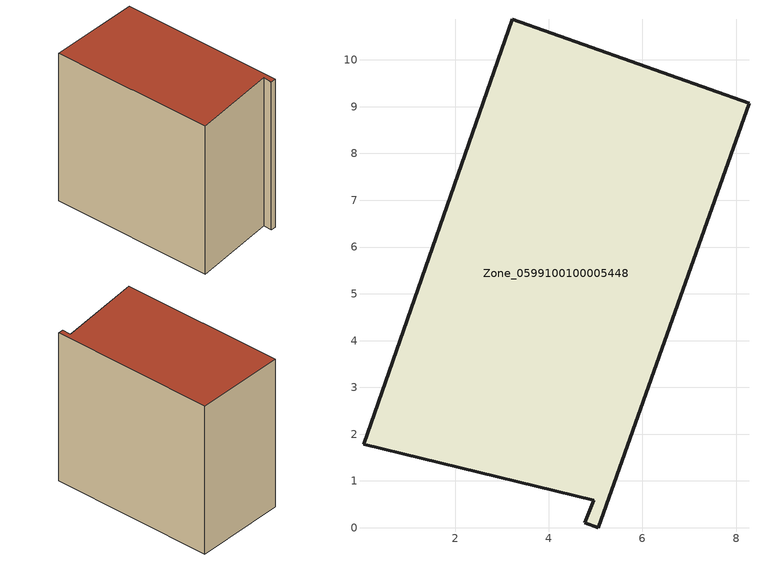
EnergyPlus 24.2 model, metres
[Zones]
Zone_0599100100005448
 floor ground (C_G): 5.06,0 4.77,0.1 4.96,0.59 0.04,1.78 3.22,10.87 8.28,9.07 z0.58
 wall outside (C_F): 5.06,0 8.28,9.07 3.22,10.87 0.04,1.78 4.96,0.59 4.77,0.1 5.06,0 z0.58:9.6
 roof outside (C_R): 4.77,0.1 5.06,0 8.28,9.07 3.22,10.87 0.04,1.78 4.96,0.59 z9.6
[BUILDING]
Pand.0599100100005448: North Axis=0; Terrain=City; Loads Convergence Tolerance Value=0.04; Temperature Convergence Tolerance Value=0.4; Solar Distribution=FullExterior; Maximum Number of Warmup Days=25; Minimum Number of Warmup Days=1
[Site:Location]
Rotterdam.The.Hague.AP_ZH_NLD Design_Conditions: Latitude=51.96; Longitude=4.45; Time Zone=1; Elevation=-4.5
[SITE:GROUNDTEMPERATURE:BUILDINGSURFACE]
18, 18, 18, 18, 18, 18, 18, 18, 18, 18, 18, 18
[MATERIAL] Thermal Absorptance=0.9; Solar Absorptance=0.7; Visible Absorptance=0.7
Name | Roughness | Thickness | Conductivity | Density | Specific Heat
G.TI.2006-2014 | MediumSmooth | 0.15 | 0.06 | 540 | 1210
F.TI.2006-2014 | Rough | 0.3 | 0.12 | 1920 | 840
R.TI.2006-2014 | MediumRough | 0.2 | 0.08 | 1500 | 1000
[CONSTRUCTION]
C_G: G.TI.2006-2014
C_F: F.TI.2006-2014
C_R: R.TI.2006-2014
[ZONE]
Zone_0599100100005448: Type=1; Multiplier=1; Ceiling Height=Autocalculate; Volume=Autocalculate; Floor Area=autocalculate; Part of Total Floor Area=Yes
[ZONEINFILTRATION:DESIGNFLOWRATE]
Infil_Zone_0599100100005448: Zone or ZoneList or Space or SpaceList=Zone_0599100100005448; Schedule=AlwaysOn; Design Flow Rate Calculation Method=Flow/Area; Flow Rate per Floor Area=0.0015; Constant Term Coefficient=1; Temperature Term Coefficient=0; Velocity Term Coefficient=0; Velocity Squared Term Coefficient=0
[HVACTEMPLATE:ZONE:IDEALLOADSAIRSYSTEM]
Zone_0599100100005448: Maximum Heating Supply Air Temperature=50; Minimum Cooling Supply Air Temperature=13; Maximum Heating Supply Air Humidity Ratio=0.0156; Minimum Cooling Supply Air Humidity Ratio=0.0077; Heating Limit=NoLimit; Cooling Limit=NoLimit; Dehumidification Control Type=ConstantSensibleHeatRatio; Cooling Sensible Heat Ratio=0.7; Dehumidification Setpoint=60; Humidification Control Type=None; Humidification Setpoint=30; Outdoor Air Method=None; Outdoor Air Flow Rate per Person=0.00944; Outdoor Air Flow Rate per Zone Floor Area=0; Outdoor Air Flow Rate per Zone=0; Demand Controlled Ventilation Type=None; Outdoor Air Economizer Type=NoEconomizer; Heat Recovery Type=None; Sensible Heat Recovery Effectiveness=0.7; Latent Heat Recovery Effectiveness=0.65
[ZONECONTROL:THERMOSTAT]
ThermostatControl_Zone_0599100100005448: Zone or ZoneList=Zone_0599100100005448; Control Type Schedule=DualSetpointControlType; Control 1=Thermostat_Zone_0599100100005448; Temperature Difference Between Cutout And Setpoint=0
[THERMOSTATSETPOINT:DUALSETPOINT]
Thermostat_Zone_0599100100005448: Heating Setpoint Temperature Schedule=HeatingSetpoint_Zone_0599100100005448; Cooling Setpoint Temperature Schedule=CoolingSetpoint_Zone_0599100100005448
[SCHEDULE:COMPACT]
HeatingSetpoint_Zone_0599100100005448: Through: 12/31, For: AllDays, Until: 24:00, 21
CoolingSetpoint_Zone_0599100100005448: Through: 12/31, For: AllDays, Until: 24:00, 24
DualSetpointControlType: Through: 12/31, For: AllDays, Until: 24:00, 4
AlwaysOn: Through: 12/31, For: AllDays, Until: 24:00, 1
